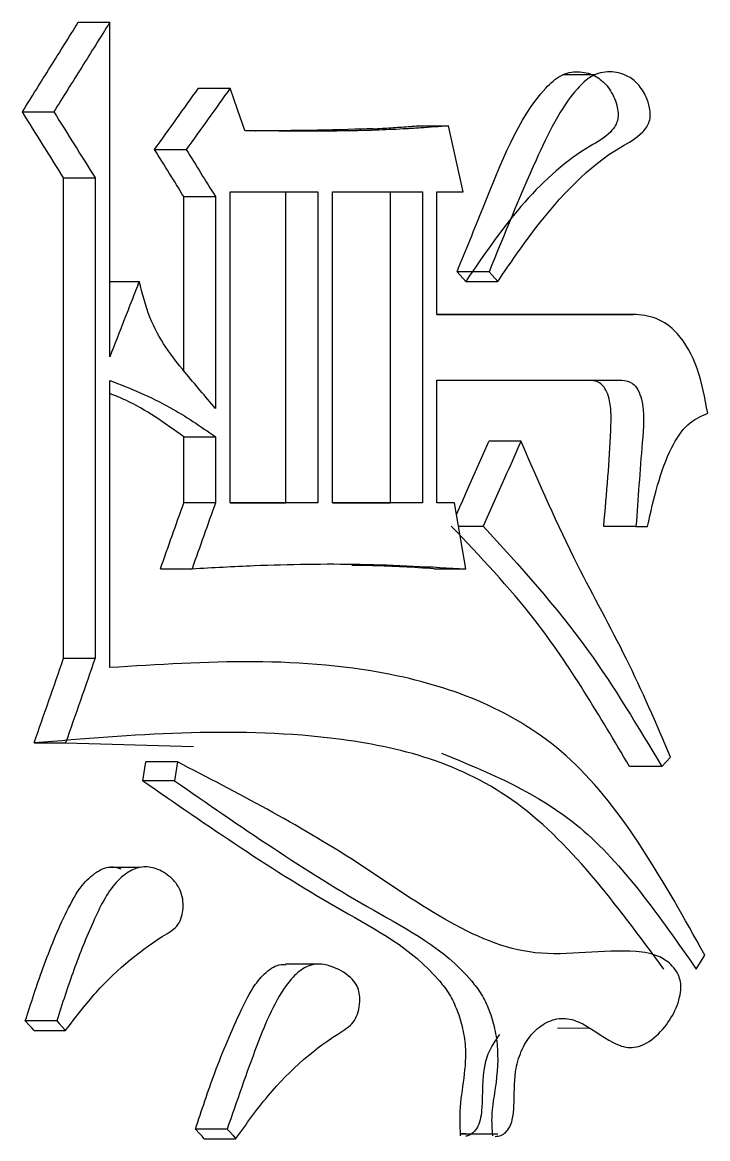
# Model space of a CAD drawing. Header units: millimetres. Extents: x 2371 to 4515, y 843 to 2359.
# Drawn here: x 3281.122 to 3282.695, y 1072.14 to 1074.704 of the extents above; entities that cross this region are included whole.
import ezdxf

# ---------------------------------------------------------------- set-up
doc = ezdxf.new("R2010")
doc.units = ezdxf.units.MM

msp = doc.modelspace()

# ---------------------------------------------------------------- linework, layer by layer
at = {"color": 7, "linetype": 'Continuous', "lineweight": 25}
for p, q in [((3281.2505, 1074.7038), (3281.3229, 1074.7038)), ((3281.3229, 1073.9358), (3281.3229, 1074.7038)), ((3282.4367, 1074.5834), (3282.3621, 1074.5834)), ((3281.5263, 1074.5523), (3281.599, 1074.5523)), ((3281.1222, 1074.4983), (3281.1944, 1074.4983)), ((3282.0269, 1074.4658), (3282.1003, 1074.4658)), ((3281.4256, 1074.4117), (3281.4982, 1074.4117)), ((3281.2168, 1074.3468), (3281.2891, 1074.3468)), ((3281.2168, 1073.2434), (3281.2168, 1074.3468)), ((3281.2891, 1074.3468), (3281.2891, 1073.2434)), ((3281.4927, 1074.3035), (3281.5655, 1074.3035)), ((3281.4927, 1073.9035), (3281.4927, 1074.3035)), ((3281.5655, 1074.3035), (3281.5655, 1073.8168)), ((3281.599, 1073.6004), (3281.599, 1074.3144)), ((3281.599, 1074.3144), (3281.8002, 1074.3144)), ((3281.7271, 1073.6004), (3281.7271, 1074.3144)), ((3281.8002, 1074.3144), (3281.8002, 1073.6004)), ((3281.8336, 1073.6004), (3281.8336, 1074.3144)), ((3281.8336, 1074.3144), (3282.0404, 1074.3144)), ((3281.9671, 1073.6004), (3281.9671, 1074.3144)), ((3282.0404, 1074.3144), (3282.0404, 1073.6004)), ((3282.0737, 1074.3144), (3282.1335, 1074.3144)), ((3282.0737, 1074.0331), (3282.0737, 1074.3144)), ((3282.1933, 1074.1305), (3282.1197, 1074.1305)), ((3282.1396, 1074.1089), (3282.1197, 1074.1305)), ((3282.1933, 1074.1305), (3282.2132, 1074.1089)), ((3281.3229, 1074.1089), (3281.3904, 1074.1089)), ((3282.5239, 1074.0331), (3282.0737, 1074.0331)), ((3282.0737, 1074.0331), (3282.45, 1074.0331)), ((3282.45, 1074.0331), (3282.5239, 1074.0331)), ((3281.3229, 1073.2218), (3281.3229, 1073.8816)), ((3282.0737, 1073.8817), (3282.4976, 1073.8817)), ((3282.0737, 1073.6004), (3282.0737, 1073.8817)), ((3282.4238, 1073.8817), (3282.4978, 1073.8817)), ((3281.4927, 1073.7519), (3281.5655, 1073.7519)), ((3281.4927, 1073.6004), (3281.4927, 1073.7519)), ((3281.5655, 1073.7519), (3281.5655, 1073.6004)), ((3282.2666, 1073.7419), (3282.1929, 1073.7419)), ((3281.5655, 1073.6004), (3281.4927, 1073.6004)), ((3281.8002, 1073.6004), (3281.599, 1073.6004)), ((3281.599, 1073.6004), (3281.7271, 1073.6004)), ((3281.8002, 1073.6004), (3281.7271, 1073.6004)), ((3282.0404, 1073.6004), (3281.8336, 1073.6004)), ((3281.8336, 1073.6004), (3281.9671, 1073.6004)), ((3282.0404, 1073.6004), (3281.9671, 1073.6004)), ((3282.1136, 1073.6004), (3282.0737, 1073.6004)), ((3282.1136, 1073.6004), (3282.0737, 1073.6004)), ((3282.123, 1073.5465), (3282.1801, 1073.5465)), ((3282.5305, 1073.5463), (3282.4565, 1073.5463)), ((3282.5305, 1073.5463), (3282.5569, 1073.5463)), ((3281.439, 1073.449), (3281.5116, 1073.449)), ((3282.0667, 1073.449), (3282.1401, 1073.449)), ((3281.2168, 1073.2434), (3281.2891, 1073.2434)), ((3281.1492, 1073.0488), (3281.2215, 1073.0488)), ((3281.2215, 1073.0488), (3281.5148, 1073.0407)), ((3281.3987, 1072.9622), (3281.4054, 1073.0055)), ((3281.478, 1073.0055), (3281.4054, 1073.0055)), ((3281.478, 1073.0055), (3281.4713, 1072.9622)), ((3282.5898, 1072.9947), (3282.5157, 1072.9947)), ((3281.4713, 1072.9622), (3281.3987, 1072.9622)), ((3281.3928, 1072.7629), (3281.3194, 1072.7629)), ((3282.6687, 1072.5295), (3282.6884, 1072.5619)), ((3281.8002, 1072.541), (3281.7263, 1072.541)), ((3281.2011, 1072.4105), (3281.1289, 1072.4105)), ((3281.1492, 1072.3889), (3281.2214, 1072.3889)), ((3282.3502, 1072.3943), (3282.422, 1072.3942)), ((3281.5923, 1072.1618), (3281.5195, 1072.1618)), ((3282.1401, 1072.1509), (3282.2136, 1072.1509)), ((3281.5397, 1072.1401), (3281.6124, 1072.1401))]:
    msp.add_line(p, q, dxfattribs=at)
at = {"color": 7, "linetype": 'Continuous', "lineweight": 25, "flags": 128}
for points in [[(3281.6326, 1074.455), (3281.6158, 1074.5037), (3281.599, 1074.5523)], [(3282.1335, 1074.3144), (3282.1169, 1074.3901), (3282.1003, 1074.4658)], [(3282.1396, 1074.1089), (3282.1664, 1074.1089), (3282.1898, 1074.1089), (3282.2132, 1074.1089)], [(3282.1401, 1073.449), (3282.1269, 1073.5247), (3282.1136, 1073.6004)], [(3282.5898, 1072.9947), (3282.5998, 1073.0056), (3282.6097, 1073.0165)], [(3281.1492, 1072.3889), (3281.144, 1072.3944), (3281.1389, 1072.3999), (3281.1289, 1072.4105)], [(3281.2011, 1072.4105), (3281.2063, 1072.405), (3281.2139, 1072.397), (3281.2214, 1072.3889)], [(3281.5397, 1072.1401), (3281.5345, 1072.1456), (3281.5294, 1072.1511), (3281.5196, 1072.1618)], [(3281.5923, 1072.1618), (3281.5974, 1072.1563), (3281.6049, 1072.1482), (3281.6124, 1072.1401)]]:
    msp.add_lwpolyline(points, dxfattribs=at)
at = {"color": 7, "linetype": 'Continuous', "lineweight": 25}
for points, knots in [([(3281.1222, 1074.4983), (3281.1436, 1074.5325), (3281.1864, 1074.601), (3281.2291, 1074.6695), (3281.2505, 1074.7038)], [0, 0, 0, 0, 0.499999, 1, 1, 1, 1]), ([(3281.3229, 1074.7038), (3281.3015, 1074.6695), (3281.2587, 1074.601), (3281.2158, 1074.5325), (3281.1944, 1074.4983)], [0, 0, 0, 0, 0.5, 1, 1, 1, 1]), ([(3282.1197, 1074.1305), (3282.1397, 1074.1795), (3282.1998, 1074.3272), (3282.2669, 1074.5018), (3282.357, 1074.5853), (3282.3967, 1074.5928), (3282.4325, 1074.5852), (3282.4621, 1074.5634), (3282.4795, 1074.5357), (3282.4879, 1074.5104), (3282.4899, 1074.4928), (3282.4883, 1074.4784), (3282.4826, 1074.4644), (3282.4629, 1074.4399), (3282.3864, 1074.4009), (3282.2683, 1074.2962), (3282.1833, 1074.1724), (3282.1396, 1074.1089)], [0, 0, 0, 0, 0.117084, 0.352421, 0.392033, 0.4319, 0.470231, 0.500102, 0.530093, 0.545391, 0.556909, 0.565721, 0.574545, 0.589616, 0.642212, 0.816089, 1, 1, 1, 1]), ([(3282.2132, 1074.1089), (3282.2409, 1074.1492), (3282.3247, 1074.271), (3282.4375, 1074.3906), (3282.5349, 1074.4383), (3282.5552, 1074.4626), (3282.5617, 1074.4757), (3282.564, 1074.4914), (3282.5618, 1074.5112), (3282.5529, 1074.5368), (3282.5357, 1074.5634), (3282.5068, 1074.5851), (3282.4699, 1074.5932), (3282.4289, 1074.5844), (3282.3646, 1074.5229), (3282.2881, 1074.3639), (3282.2282, 1074.2165), (3282.1933, 1074.1305)], [0, 0, 0, 0, 0.117023, 0.353532, 0.409689, 0.421913, 0.431957, 0.442101, 0.453679, 0.472075, 0.49977, 0.527462, 0.568321, 0.610802, 0.649012, 0.795156, 1, 1, 1, 1]), ([(3281.4256, 1074.4117), (3281.4424, 1074.4352), (3281.476, 1074.482), (3281.5095, 1074.5289), (3281.5263, 1074.5523)], [0, 0, 0, 0, 0.499999, 1, 1, 1, 1]), ([(3281.599, 1074.5523), (3281.5823, 1074.5289), (3281.5487, 1074.482), (3281.515, 1074.4352), (3281.4982, 1074.4117)], [0, 0, 0, 0, 0.499999, 1, 1, 1, 1]), ([(3281.2168, 1074.3468), (3281.201, 1074.3721), (3281.1695, 1074.4225), (3281.1379, 1074.473), (3281.1222, 1074.4983)], [0, 0, 0, 0, 0.5, 1, 1, 1, 1]), ([(3281.1944, 1074.4983), (3281.2102, 1074.473), (3281.2418, 1074.4225), (3281.2733, 1074.3721), (3281.2891, 1074.3468)], [0, 0, 0, 0, 0.499999, 1, 1, 1, 1]), ([(3282.1003, 1074.4658), (3282.079, 1074.4642), (3282.047, 1074.4619), (3282.0043, 1074.4592), (3281.9722, 1074.4576), (3281.9481, 1074.4566), (3281.9294, 1074.4559), (3281.916, 1074.4555), (3281.9, 1074.4551), (3281.8839, 1074.4548), (3281.8705, 1074.4545), (3281.8571, 1074.4543), (3281.8437, 1074.4542), (3281.8276, 1074.454), (3281.8115, 1074.4539), (3281.7954, 1074.4539), (3281.782, 1074.4539), (3281.7686, 1074.4539), (3281.7551, 1074.4539), (3281.739, 1074.454), (3281.7256, 1074.4541), (3281.7148, 1074.4542), (3281.7068, 1074.4542), (3281.7, 1074.4543), (3281.6933, 1074.4544), (3281.6866, 1074.4544), (3281.6785, 1074.4545), (3281.6704, 1074.4546), (3281.6637, 1074.4546), (3281.657, 1074.4547), (3281.6516, 1074.4548), (3281.6462, 1074.4548), (3281.6422, 1074.4549), (3281.6377, 1074.4549), (3281.6345, 1074.455), (3281.6326, 1074.455)], [0, 0, 0, 0, 0.137495, 0.206243, 0.274991, 0.343739, 0.360926, 0.3953, 0.429674, 0.464048, 0.498422, 0.515609, 0.549982, 0.584356, 0.61873, 0.653104, 0.687478, 0.704665, 0.739038, 0.773412, 0.807786, 0.824973, 0.84216, 0.859347, 0.86794, 0.885127, 0.902314, 0.919501, 0.936688, 0.945281, 0.962468, 0.971061, 0.979655, 0.988248, 1, 1, 1, 1]), ([(3281.9261, 1074.4591), (3281.9263, 1074.4593), (3281.9269, 1074.4597), (3281.8872, 1074.4582), (3281.7988, 1074.4554), (3281.7219, 1074.4549), (3281.6795, 1074.4548), (3281.6614, 1074.4548), (3281.6565, 1074.4548), (3281.6573, 1074.4548), (3281.6577, 1074.4548)], [0, 0, 0, 0, 0.052384, 0.110274, 0.515479, 0.735215, 0.874993, 0.913924, 0.954066, 1, 1, 1, 1]), ([(3281.926, 1074.4591), (3281.9335, 1074.4596), (3281.9541, 1074.4607), (3281.9877, 1074.463), (3282.0138, 1074.4649), (3282.0269, 1074.4658)], [0, 0, 0, 0, 0.222979, 0.611486, 1, 1, 1, 1]), ([(3281.4927, 1074.3035), (3281.4816, 1074.3216), (3281.4592, 1074.3576), (3281.4368, 1074.3937), (3281.4256, 1074.4117)], [0, 0, 0, 0, 0.5, 1, 1, 1, 1]), ([(3281.4982, 1074.4117), (3281.5094, 1074.3937), (3281.5318, 1074.3576), (3281.5542, 1074.3216), (3281.5655, 1074.3035)], [0, 0, 0, 0, 0.499999, 1, 1, 1, 1]), ([(3281.3904, 1074.1088), (3281.3847, 1074.0942), (3281.3733, 1074.0649), (3281.3508, 1074.0072), (3281.334, 1073.9641), (3281.3229, 1073.9358)], [0, 0, 0, 0, 0.253937, 0.507874, 1, 1, 1, 1]), ([(3281.5655, 1073.8168), (3281.542, 1073.8445), (3281.5032, 1073.8901), (3281.4498, 1073.9559), (3281.4119, 1074.0255), (3281.3976, 1074.0808), (3281.3904, 1074.1088)], [0, 0, 0, 0, 0.3349013, 0.5525999, 0.7736255, 1, 1, 1, 1]), ([(3282.695, 1073.8059), (3282.6885, 1073.8413), (3282.6758, 1073.9107), (3282.6323, 1073.9895), (3282.5775, 1074.0286), (3282.5417, 1074.0316), (3282.5239, 1074.0331)], [0, 0, 0, 0, 0.292672, 0.574648, 0.788772, 1, 1, 1, 1]), ([(3281.3229, 1073.8816), (3281.3695, 1073.8631), (3281.4531, 1073.8298), (3281.531, 1073.7758), (3281.5655, 1073.7519)], [0, 0, 0, 0, 0.557901, 1, 1, 1, 1]), ([(3282.4565, 1073.5463), (3282.4599, 1073.5841), (3282.4664, 1073.6572), (3282.4715, 1073.7429), (3282.474, 1073.8028), (3282.4711, 1073.8353), (3282.4625, 1073.8585), (3282.4526, 1073.8726), (3282.4392, 1073.8802), (3282.4294, 1073.8812), (3282.4236, 1073.8817)], [0, 0, 0, 0, 0.301012, 0.582195, 0.678316, 0.775434, 0.835729, 0.884225, 0.932949, 1, 1, 1, 1]), ([(3282.4976, 1073.8817), (3282.5064, 1073.8808), (3282.5206, 1073.8794), (3282.536, 1073.8602), (3282.5518, 1073.816), (3282.5417, 1073.7052), (3282.535, 1073.6095), (3282.5305, 1073.5463)], [0, 0, 0, 0, 0.100834, 0.16221, 0.226726, 0.489604, 1, 1, 1, 1]), ([(3281.4927, 1073.7519), (3281.4492, 1073.7832), (3281.3942, 1073.8227), (3281.3351, 1073.8463), (3281.3229, 1073.8512)], [0, 0, 0, 0, 0.792726, 1, 1, 1, 1]), ([(3282.5569, 1073.5463), (3282.5712, 1073.61), (3282.591, 1073.6978), (3282.6468, 1073.7844), (3282.6791, 1073.7989), (3282.695, 1073.8059)], [0, 0, 0, 0, 0.572425, 0.789887, 1, 1, 1, 1]), ([(3282.1184, 1073.5732), (3282.1269, 1073.5925), (3282.1436, 1073.6302), (3282.1684, 1073.6863), (3282.1846, 1073.7231), (3282.1928, 1073.7415)], [0, 0, 0, 0, 0.344069, 0.672034, 1, 1, 1, 1]), ([(3282.2664, 1073.7415), (3282.2539, 1073.7133), (3282.2333, 1073.6667), (3282.2045, 1073.6017), (3282.1882, 1073.5649), (3282.1801, 1073.5465)], [0, 0, 0, 0, 0.433599, 0.716799, 1, 1, 1, 1]), ([(3282.6098, 1073.0166), (3282.577, 1073.093), (3282.5114, 1073.2459), (3282.3835, 1073.473), (3282.3085, 1073.6454), (3282.2667, 1073.7415)], [0, 0, 0, 0, 0.306675, 0.613603, 1, 1, 1, 1]), ([(3281.439, 1073.449), (3281.448, 1073.4742), (3281.4659, 1073.5247), (3281.4838, 1073.5752), (3281.4927, 1073.6004)], [0, 0, 0, 0, 0.5, 1, 1, 1, 1]), ([(3282.5157, 1072.9947), (3282.4467, 1073.1115), (3282.3245, 1073.3183), (3282.1726, 1073.4773), (3282.1066, 1073.5465)], [0, 0, 0, 0, 0.564924, 1, 1, 1, 1]), ([(3282.1801, 1073.5465), (3282.2631, 1073.4554), (3282.4125, 1073.2914), (3282.5352, 1073.086), (3282.5898, 1072.9947)], [0, 0, 0, 0, 0.55543, 1, 1, 1, 1]), ([(3281.5116, 1073.449), (3281.5591, 1073.4516), (3281.6881, 1073.4588), (3281.8979, 1073.462), (3282.0594, 1073.4533), (3282.1401, 1073.449)], [0, 0, 0, 0, 0.225447, 0.61244, 1, 1, 1, 1]), ([(3282.0667, 1073.449), (3282.0198, 1073.4519), (3281.9573, 1073.4559), (3281.8944, 1073.4565), (3281.8787, 1073.4566)], [0, 0, 0, 0, 0.75073, 1, 1, 1, 1]), ([(3282.6884, 1072.5619), (3282.5947, 1072.7298), (3282.4108, 1073.0595), (3281.9049, 1073.259), (3281.5435, 1073.2359), (3281.3229, 1073.2218)], [0, 0, 0, 0, 0.287943, 0.565415, 1, 1, 1, 1]), ([(3281.1492, 1073.0488), (3281.1605, 1073.0812), (3281.183, 1073.1461), (3281.2055, 1073.211), (3281.2168, 1073.2434)], [0, 0, 0, 0, 0.5, 1, 1, 1, 1]), ([(3282.5945, 1072.5295), (3282.4849, 1072.6782), (3282.2687, 1072.9713), (3281.7447, 1073.0988), (3281.375, 1073.0678), (3281.1492, 1073.0488)], [0, 0, 0, 0, 0.285883, 0.56379, 1, 1, 1, 1]), ([(3282.0841, 1073.0252), (3282.1946, 1072.9802), (3282.4187, 1072.8889), (3282.5845, 1072.6504), (3282.6687, 1072.5295)], [0, 0, 0, 0, 0.492709, 1, 1, 1, 1]), ([(3282.2075, 1072.1453), (3282.2117, 1072.1456), (3282.2203, 1072.1461), (3282.2319, 1072.1543), (3282.2412, 1072.1667), (3282.2484, 1072.1872), (3282.2524, 1072.2305), (3282.2493, 1072.2854), (3282.2657, 1072.3424), (3282.2893, 1072.3808), (3282.3212, 1072.4076), (3282.359, 1072.4199), (3282.4144, 1072.407), (3282.4622, 1072.3647), (3282.5166, 1072.3452), (3282.5591, 1072.3582), (3282.5954, 1072.392), (3282.6199, 1072.4307), (3282.631, 1072.4631), (3282.6342, 1072.4853), (3282.6324, 1072.5043), (3282.6258, 1072.5219), (3282.6104, 1072.5422), (3282.5784, 1072.564), (3282.4719, 1072.5796), (3282.2297, 1072.5271), (3281.8894, 1072.7922), (3281.6154, 1072.9342), (3281.478, 1073.0055)], [0, 0, 0, 0, 0.006979, 0.013925, 0.020645, 0.027359, 0.039158, 0.068779, 0.087565, 0.106337, 0.125711, 0.147046, 0.168852, 0.216529, 0.237968, 0.259695, 0.286308, 0.307882, 0.318004, 0.326525, 0.332753, 0.33899, 0.348555, 0.366353, 0.396306, 0.524136, 0.761431, 1, 1, 1, 1]), ([(3281.3987, 1072.9622), (3281.5487, 1072.8581), (3281.7742, 1072.7016), (3282.0243, 1072.5739), (3282.1028, 1072.473), (3282.1209, 1072.4353), (3282.1335, 1072.3924), (3282.1458, 1072.3107), (3282.1227, 1072.2289), (3282.1265, 1072.1621), (3282.1273, 1072.1463)], [0, 0, 0, 0, 0.492457, 0.740078, 0.770604, 0.801348, 0.832638, 0.86482, 0.96803, 1, 1, 1, 1]), ([(3281.4713, 1072.9622), (3281.6215, 1072.858), (3281.8473, 1072.7016), (3282.0977, 1072.574), (3282.1763, 1072.473), (3282.1944, 1072.4353), (3282.2071, 1072.3924), (3282.2163, 1072.3278), (3282.209, 1072.2604), (3282.1976, 1072.1952), (3282.1998, 1072.1621), (3282.2009, 1072.1463)], [0, 0, 0, 0, 0.492538, 0.740191, 0.77071, 0.80144, 0.832707, 0.864862, 0.933359, 0.96806, 1, 1, 1, 1]), ([(3281.1289, 1072.4105), (3281.1419, 1072.4511), (3281.1699, 1072.5381), (3281.2129, 1072.6428), (3281.2541, 1072.7197), (3281.2914, 1072.7542), (3281.3236, 1072.7678), (3281.3424, 1072.7619), (3281.3484, 1072.7599)], [0, 0, 0, 0, 0.265466, 0.568966, 0.724314, 0.835589, 0.946942, 1, 1, 1, 1]), ([(3281.2214, 1072.3889), (3281.2444, 1072.4189), (3281.3138, 1072.5094), (3281.402, 1072.5797), (3281.4696, 1072.6204), (3281.4826, 1072.635), (3281.4896, 1072.654), (3281.4919, 1072.6749), (3281.49, 1072.6963), (3281.4817, 1072.7186), (3281.4628, 1072.742), (3281.435, 1072.7603), (3281.4008, 1072.7669), (3281.3673, 1072.756), (3281.3234, 1072.7193), (3281.2824, 1072.6361), (3281.239, 1072.5283), (3281.2138, 1072.4499), (3281.2011, 1072.4105)], [0, 0, 0, 0, 0.117103, 0.353724, 0.376614, 0.395602, 0.414782, 0.431323, 0.450524, 0.470069, 0.496423, 0.543443, 0.584386, 0.625263, 0.671715, 0.773941, 0.886489, 1, 1, 1, 1]), ([(3281.5195, 1072.1618), (3281.5338, 1072.2053), (3281.5648, 1072.2997), (3281.6114, 1072.4098), (3281.6516, 1072.4908), (3281.6847, 1072.5272), (3281.7105, 1072.5419), (3281.7245, 1072.5399), (3281.7266, 1072.5396)], [0, 0, 0, 0, 0.286915, 0.622528, 0.772296, 0.87694, 0.98188, 1, 1, 1, 1]), ([(3281.6124, 1072.1402), (3281.6362, 1072.1737), (3281.7082, 1072.2751), (3281.8015, 1072.3544), (3281.8745, 1072.3982), (3281.8876, 1072.4155), (3281.895, 1072.4369), (3281.8976, 1072.4588), (3281.8953, 1072.4789), (3281.888, 1072.4966), (3281.8673, 1072.5198), (3281.8354, 1072.5363), (3281.7959, 1072.5441), (3281.7611, 1072.5304), (3281.7086, 1072.4745), (3281.6545, 1072.3439), (3281.6143, 1072.2261), (3281.5923, 1072.1618)], [0, 0, 0, 0, 0.118687, 0.359196, 0.382949, 0.402078, 0.421221, 0.441113, 0.455768, 0.470498, 0.490908, 0.548404, 0.590662, 0.633125, 0.674263, 0.821867, 1, 1, 1, 1]), ([(3282.2172, 1072.3791), (3282.2101, 1072.3694), (3282.1956, 1072.3495), (3282.1758, 1072.2931), (3282.1791, 1072.2362), (3282.1748, 1072.1888), (3282.1695, 1072.1711), (3282.1626, 1072.1598), (3282.1558, 1072.1528), (3282.1482, 1072.1476), (3282.1427, 1072.1461), (3282.1401, 1072.1455)], [0, 0, 0, 0, 0.15426, 0.313076, 0.663715, 0.74798, 0.82718, 0.867553, 0.910966, 0.957472, 1, 1, 1, 1]), ([(3282.1397, 1072.1509), (3282.137, 1072.1509), (3282.1329, 1072.1509), (3282.1288, 1072.1509), (3282.1275, 1072.1509), (3282.1274, 1072.1509), (3282.1273, 1072.1509), (3282.13, 1072.1509), (3282.1469, 1072.1509), (3282.1709, 1072.1509), (3282.1961, 1072.1509), (3282.2132, 1072.1509)], [0, 0, 0, 0, 0.098322, 0.150223, 0.156042, 0.157925, 0.159189, 0.159644, 0.360233, 0.564728, 1, 1, 1, 1])]:
    msp.add_open_spline(points, degree=3, knots=knots, dxfattribs=at)
for points in [[(3281.5655, 1073.6004), (3281.5565, 1073.5752), (3281.5386, 1073.5247), (3281.5206, 1073.4742), (3281.5116, 1073.449)], [(3281.2891, 1073.2434), (3281.2778, 1073.211), (3281.2553, 1073.1461), (3281.2328, 1073.0812), (3281.2215, 1073.0488)]]:
    msp.add_open_spline(points, degree=3, dxfattribs=at)

doc.saveas('drawing.dxf')
